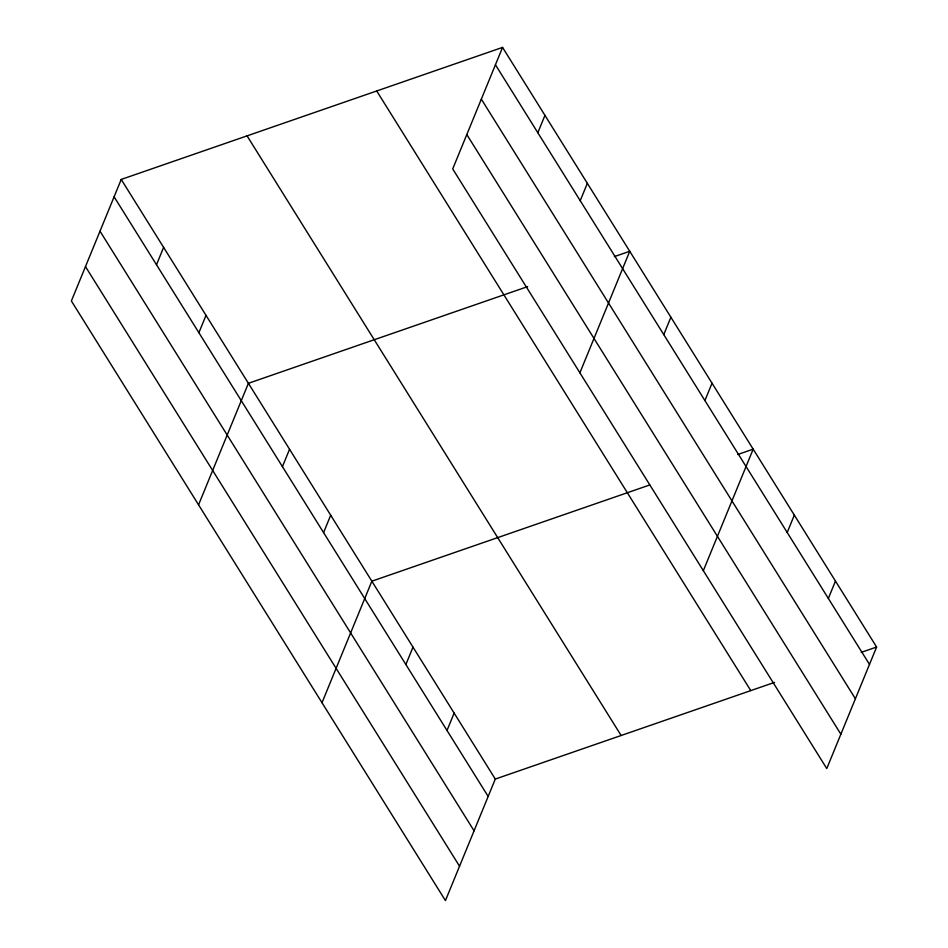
<?xml version="1.0" encoding="UTF-8"?>
<svg xmlns="http://www.w3.org/2000/svg" width="948" height="948" viewBox="0 0 948 948"><rect width="100%" height="100%" fill="white"/><g stroke="black" fill="none" stroke-linecap="round" stroke-linejoin="round"><path stroke-width="1.42" d="M502.559 47.4L452.706 168.934L826.775 768.567L876.616 647.034L502.559 47.4L121.225 179.433L71.384 300.966L445.442 900.6L495.294 779.066L774.552 682.382M156.491 264.753L163.613 247.392M198.89 332.712L206.012 315.352M198.559 504.834L248.4 383.3L527.669 286.616M282.433 466.641L289.555 449.269M323.576 532.598L330.698 515.226M537.824 132.732L544.946 115.36M322 702.717L371.853 581.183L649.712 484.985M580.223 200.692L587.345 183.32M405.874 664.512L412.996 647.152M579.892 372.813L629.733 251.279L614.351 256.6M447.018 730.481L454.139 713.109M663.766 334.608L670.888 317.236M704.909 400.566L712.031 383.193M703.333 570.696L753.174 449.162L737.805 454.483M787.207 532.492L794.329 515.12M828.351 598.449L835.472 581.077M861.246 652.366L876.616 647.034M495.437 64.772L869.494 664.406M481.335 99.149L855.404 698.783M466.807 134.557L840.876 734.202M376.712 90.972L750.78 690.606M247.061 135.86L621.13 735.494M121.225 179.433L495.294 779.066M114.104 196.793L488.161 796.439M100.002 231.17L474.071 830.815M85.474 266.589L459.543 866.223"/></g></svg>
